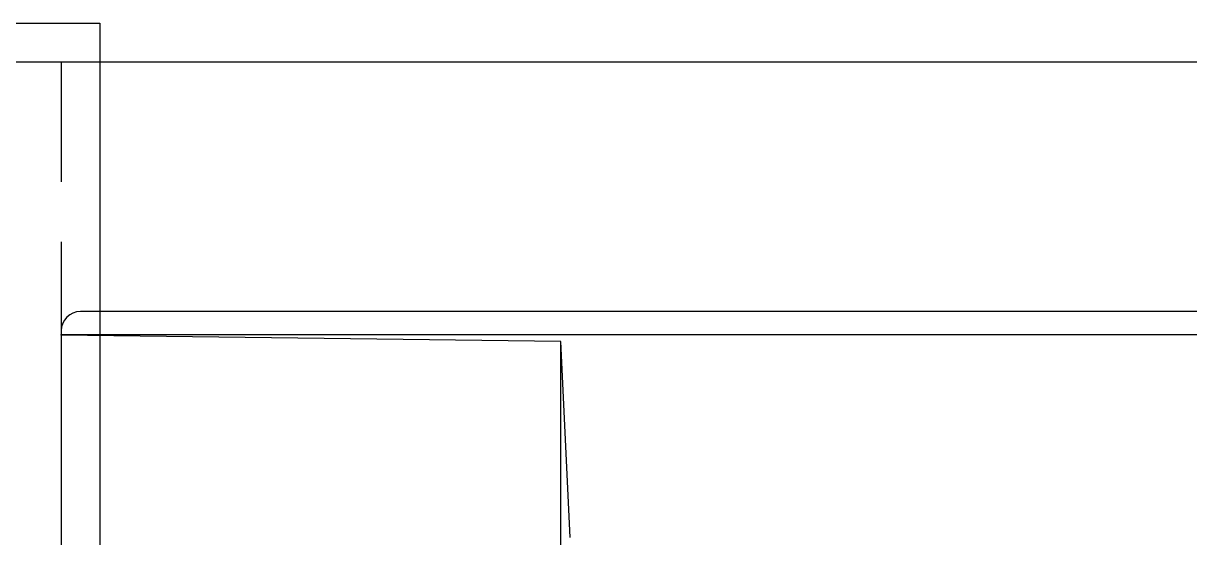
# Model space of a CAD drawing. Header units: millimetres. Extents: x -33000 to 294000, y 0 to 42408.
# Drawn here: x 8529.7 to 8833.2, y 16530.7 to 16664.5 of the extents above; entities that cross this region are included whole.
import ezdxf

# ---------------------------------------------------------------- set-up
doc = ezdxf.new("R2010")
doc.units = ezdxf.units.MM
doc.header["$LTSCALE"] = 50
doc.linetypes.add('( Hidden )', pattern=[0.375, 0.25, -0.125])
doc.layers.add('arch', color=8, linetype='Continuous')

msp = doc.modelspace()

# ---------------------------------------------------------------- linework, layer by layer
at = {"layer": 'arch'}
for p, q in [((8389.58, 16664.53), (8549.58, 16664.53)), ((8549.58, 16664.53), (8549.58, 15204.53)), ((8389.58, 16654.53), (9889.58, 16654.53))]:
    msp.add_line(p, q, dxfattribs=at)
at = {"layer": 'arch', "linetype": '( Hidden )', "ltscale": 2.5}
msp.add_line((8539.58, 16654.53), (8539.58, 16004.53), dxfattribs=at)
at = {"layer": 'arch', "linetype": 'Continuous'}
for p, q in [((8938.71, 16589.53), (8544.58, 16589.53)), ((8539.58, 16583.53), (8936.68, 16583.53)), ((8539.58, 16583.34), (8539.58, 16583.53)), ((8539.58, 16583.34), (8539.58, 16075.71)), ((8669.58, 16581.69), (8539.58, 16583.34)), ((8672.03, 16530.69), (8669.58, 16581.69)), ((8669.58, 16077.36), (8669.58, 16581.69))]:
    msp.add_line(p, q, dxfattribs=at)
msp.add_arc((8544.58, 16584.53), 5, 90, 180, dxfattribs=at)
msp.add_open_spline([(8539.58, 16585), (8539.58, 16583.53)], degree=1, dxfattribs=at)

doc.saveas('drawing.dxf')
